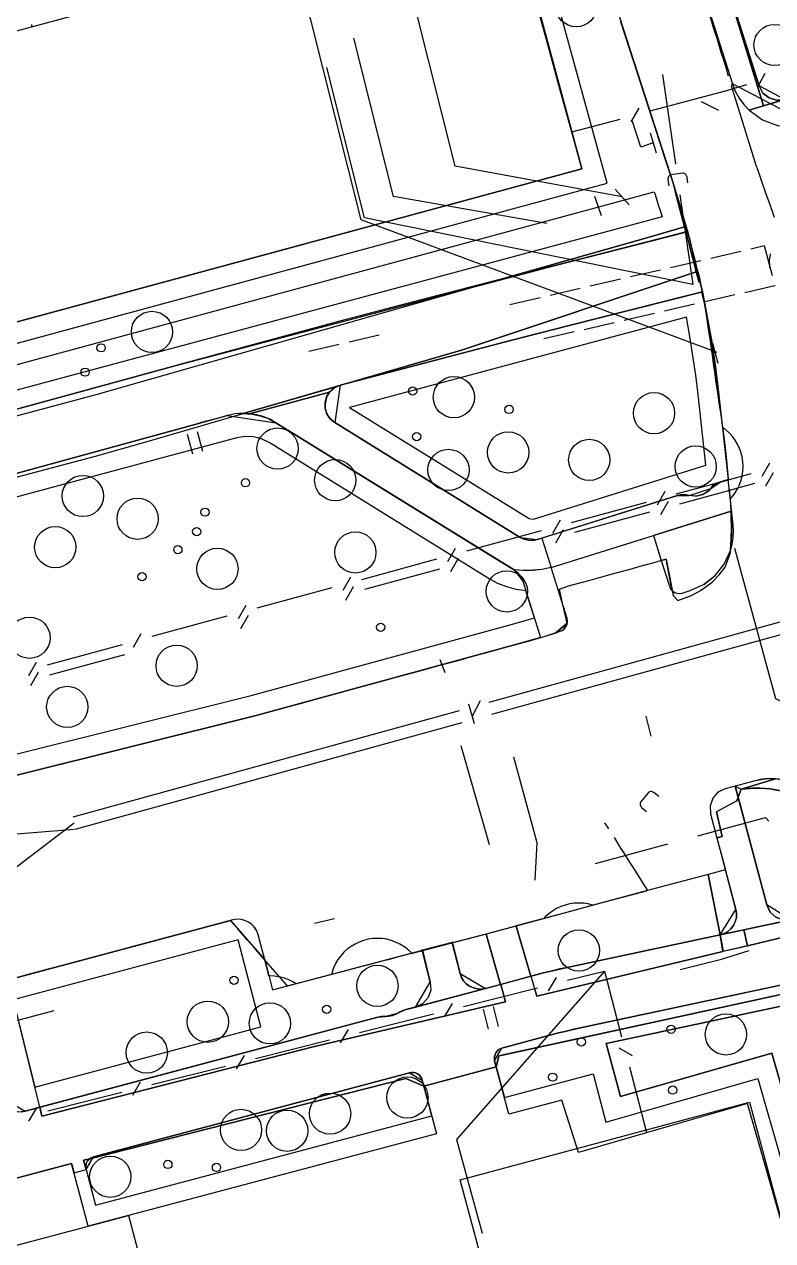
# Model space of a CAD drawing. Header units: metres. Extents: x 16996 to 17837, y 14166 to 14459.
# Drawn here: x 17545.6 to 17581.9, y 14326.4 to 14385.3 of the extents above; entities that cross this region are included whole.
import ezdxf

# ---------------------------------------------------------------- set-up
doc = ezdxf.new("R2010")
doc.units = ezdxf.units.M
for name, color, linetype in [('BOUNDARY', 7, 'Continuous'), ('BUILDING', 7, 'Continuous'), ('CURB', 7, 'Continuous'), ('ELECTR_CABLE', 7, 'Continuous'), ('ELECTR_CABLE_COMM', 7, 'Continuous'), ('GAS', 7, 'Continuous'), ('GRASS', 7, 'Continuous'), ('HEAT', 7, 'Continuous'), ('ROAD', 7, 'Continuous'), ('SEWER', 7, 'Continuous'), ('SIDEWALK_PATH', 7, 'Continuous'), ('TREE', 3, 'Continuous'), ('WATER_PIPELINE', 7, 'Continuous')]:
    doc.layers.add(name, color=color, linetype=linetype)

# ---------------------------------------------------------------- blocks, each defined once
blk = doc.blocks.new('ЖИМОЛОСТЬ_ТАТАРСКАЯ')
blk.add_circle((0, 0), 0.2)
blk = doc.blocks.new('СИРЕНЬ_ОБЫКНОВЕННАЯ')
blk.add_circle((0, 0), 0.2)
blk = doc.blocks.new('СНЕЖНОЯГОДНИК_MAGIC_BERRY')
blk.add_circle((0, 0), 0.2)
blk = doc.blocks.new('СПИРЕЯ_БУМАЛЬДА')
blk.add_circle((0, 0), 0.2)
blk = doc.blocks.new('СПИРЕЯ_ALBA')
blk.add_circle((0, 0), 0.2)
blk = doc.blocks.new('ВЕЙНИК_КАРЛ_ФЕСТЕР')
blk.add_circle((0, 0), 0.2)
blk = doc.blocks.new('БРУННЕРА_МИСТЕР_МОРС')
blk.add_circle((0, 0), 0.2)
blk = doc.blocks.new('ХОСТА_BARBARA_ANN')
blk.add_circle((0, 0), 0.2)

msp = doc.modelspace()

# ---------------------------------------------------------------- linework, layer by layer
at = {"layer": 'BOUNDARY'}
for points in [[(17405.2, 14334.923), (17472.643, 14352.865), (17469.424, 14365.388), (17517.182, 14377.457), (17520.769, 14364.303), (17572.624, 14378.345), (17564.621, 14407.955)], [(17582.661, 14326.035), (17580.651, 14333.037), (17572.452, 14330.665), (17571.651, 14333.203), (17569.08, 14332.518), (17568.472, 14334.808), (17564.959, 14333.876), (17565.572, 14331.566), (17550.629, 14327.602), (17548.687, 14327.086), (17547.879, 14330.134), (17542.992, 14328.84), (17543.802, 14325.79), (17527.186, 14321.355), (17531.024, 14306.888), (17528.788, 14306.314), (17517.737, 14304.666), (17516.801, 14304.401), (17516.278, 14306.347), (17515.64, 14308.72), (17517.128, 14309.119), (17515.569, 14314.921)]]:
    msp.add_lwpolyline(points, dxfattribs=at)
at = {"layer": 'BUILDING'}
for points in [[(17558.895, 14388.717), (17544.537, 14384.841)], [(17534.285, 14367.963), (17549.771, 14372.157), (17569.967, 14377.626), (17572.624, 14378.345), (17572.567, 14378.552), (17571.896, 14380.99), (17571.429, 14382.69), (17570.969, 14384.364), (17570.323, 14386.714)]]:
    msp.add_lwpolyline(points, dxfattribs=at)
for points in [[(17580.752, 14333.108), (17583.466, 14323.014), (17569.44, 14319.242), (17566.726, 14329.337)], [(17527.179, 14321.38), (17550.63, 14327.602), (17553.832, 14315.533), (17530.382, 14309.311)]]:
    msp.add_lwpolyline(points, close=True, dxfattribs=at)
at = {"layer": 'CURB'}
for points in [[(17516.212, 14377.212), (17520.067, 14363.077), (17520.067, 14363.077), (17573.854, 14377.642), (17569.721, 14392.675), (17568.823, 14392.433)], [(17581.2, 14389.988), (17581.826, 14390.188), (17583.198, 14385.871), (17590.859, 14387.944), (17591.036, 14387.288), (17591.502, 14385.762), (17591.571, 14385.539), (17590.906, 14384.29), (17582.455, 14381.709), (17581.21, 14382.362), (17579.159, 14388.815), (17579.484, 14389.443), (17579.77, 14389.534)], [(17578.804, 14385.819), (17579.01, 14385.15), (17579.158, 14384.673), (17579.365, 14384.003), (17579.512, 14383.526), (17579.609, 14383.212), (17579.719, 14382.856)], [(17521.347, 14360.161), (17553.125, 14368.864), (17571.262, 14373.65), (17577.725, 14375.291), (17577.697, 14375.161), (17577.601, 14375.529), (17577.519, 14375.841), (17577.393, 14376.325), (17577.215, 14377.005), (17577.089, 14377.489), (17577.057, 14377.607), (17576.879, 14378.159), (17576.725, 14378.635), (17576.583, 14379.073), (17576.509, 14379.304), (17576.355, 14379.78), (17576.139, 14380.448), (17575.985, 14380.924), (17575.769, 14381.593), (17575.615, 14382.069), (17575.399, 14382.738), (17575.245, 14383.213), (17575.09, 14383.692), (17575.029, 14383.882), (17574.875, 14384.358), (17574.659, 14385.027), (17574.505, 14385.502)], [(17583.653, 14380.506), (17579.918, 14382.467), (17579.867, 14382.379), (17580.074, 14381.709), (17580.221, 14381.232), (17580.428, 14380.562), (17580.576, 14380.085), (17580.782, 14379.415), (17580.93, 14378.938), (17581.045, 14378.567), (17581.148, 14378.272), (17581.314, 14377.8), (17581.546, 14377.14), (17581.712, 14376.668), (17581.944, 14376.007)], [(17578.305, 14372.833), (17578.17, 14373.35), (17578.128, 14373.513), (17578.001, 14373.997), (17577.823, 14374.677)], [(17569.635, 14360.48), (17570.46, 14360.377), (17577.253, 14362.508), (17577.826, 14362.515), (17578.875, 14362.844), (17579.35, 14363.165), (17579.713, 14363.279), (17579.728, 14363.325), (17579.661, 14364.025), (17579.613, 14364.523), (17579.558, 14365.092), (17579.539, 14365.222), (17579.468, 14365.716), (17579.367, 14366.412), (17579.296, 14366.907), (17579.195, 14367.603), (17579.123, 14368.097), (17579.065, 14368.502), (17579.023, 14368.793), (17578.951, 14369.288), (17578.85, 14369.984), (17578.779, 14370.478), (17578.678, 14371.174), (17578.606, 14371.669), (17578.603, 14371.696), (17578.432, 14372.35), (17578.463, 14372.383), (17572, 14370.742), (17560.906, 14367.858), (17560.638, 14366.041), (17569.635, 14360.48)], [(17521.844, 14342.756), (17522.52, 14342.946), (17522.468, 14342.932), (17522.08, 14344.275), (17521.882, 14344.644), (17521.654, 14345.432), (17521.624, 14345.85), (17518.885, 14355.325), (17519.582, 14356.567), (17553.917, 14365.971), (17555.423, 14366.382), (17557.788, 14366.039), (17568.846, 14359.204)], [(17568.846, 14359.204), (17569.334, 14358.903), (17569.763, 14358.351), (17570.617, 14355.628), (17570.688, 14355.648), (17571.359, 14355.859), (17571.742, 14356.18), (17571.899, 14356.313), (17571.792, 14356.798), (17571.685, 14357.287), (17571.534, 14357.973), (17571.968, 14358.13), (17572.648, 14358.307), (17573.131, 14358.435), (17573.808, 14358.623), (17574.29, 14358.757), (17574.968, 14358.944), (17575.45, 14359.078), (17576.127, 14359.265), (17576.609, 14359.399), (17576.714, 14359.428), (17576.822, 14358.844), (17576.913, 14358.352), (17577.041, 14357.661), (17577.271, 14357.418), (17577.928, 14357.669), (17578.368, 14357.898), (17578.937, 14358.31), (17579.281, 14358.667), (17579.572, 14359.035), (17579.652, 14359.254), (17579.819, 14359.725), (17579.867, 14360.427), (17579.877, 14360.926), (17579.865, 14361.629), (17579.843, 14362.128), (17579.776, 14362.828)], [(17545.095, 14348.924), (17545.777, 14349.094), (17546.262, 14349.215), (17546.944, 14349.385), (17547.429, 14349.506), (17548.111, 14349.676), (17548.597, 14349.797), (17549.279, 14349.967), (17549.764, 14350.088), (17550.446, 14350.258), (17550.931, 14350.379), (17551.613, 14350.549), (17552.098, 14350.67), (17552.78, 14350.84), (17553.265, 14350.961), (17553.947, 14351.131), (17554.432, 14351.252), (17555.114, 14351.422), (17555.6, 14351.543), (17556.282, 14351.713), (17556.767, 14351.834), (17556.83, 14351.85), (17557.445, 14352.018), (17557.928, 14352.15), (17558.606, 14352.335), (17559.088, 14352.466), (17559.766, 14352.651), (17560.248, 14352.783), (17560.927, 14352.968), (17561.409, 14353.1), (17562.087, 14353.285), (17562.569, 14353.416), (17563.248, 14353.601), (17563.73, 14353.733), (17564.408, 14353.918), (17564.89, 14354.05), (17565.568, 14354.235), (17566.051, 14354.366), (17566.729, 14354.551), (17567.211, 14354.683), (17567.889, 14354.868), (17568.372, 14355), (17569.05, 14355.185), (17569.532, 14355.316), (17570.21, 14355.501)], [(17582.756, 14341.942), (17581.582, 14342.664), (17580.055, 14348.426), (17580.343, 14348.27), (17580.757, 14348.312), (17581.255, 14348.322), (17581.747, 14348.287), (17582.081, 14348.227)], [(17573.724, 14346.644), (17573.912, 14346.347)], [(17574.178, 14345.924), (17574.549, 14345.336), (17574.554, 14345.329), (17574.821, 14344.907), (17575.196, 14344.312), (17575.463, 14343.889), (17575.8, 14343.354), (17575.732, 14343.336), (17575.249, 14343.206), (17574.57, 14343.023), (17574.087, 14342.893), (17573.408, 14342.71), (17572.926, 14342.58), (17572.247, 14342.397), (17571.764, 14342.267), (17571.085, 14342.084), (17570.602, 14341.954), (17569.923, 14341.771), (17569.44, 14341.641), (17569.432, 14341.639), (17568.762, 14341.458), (17568.279, 14341.328), (17567.983, 14341.249), (17567.599, 14341.148), (17567.115, 14341.022), (17566.435, 14340.844), (17566.337, 14340.838), (17566.714, 14339.336), (17567.942, 14338.614), (17570.691, 14339.347), (17571.831, 14339.619), (17579.328, 14341.213), (17580.087, 14342.447), (17579.582, 14344.356)], [(17544.408, 14333.379), (17545.632, 14332.669), (17562.732, 14337.226), (17563.075, 14337.256), (17563.73, 14337.43), (17564.042, 14337.575), (17564.559, 14337.713), (17565.271, 14338.923), (17564.882, 14340.472), (17564.787, 14340.414), (17564.107, 14340.236), (17563.623, 14340.11), (17563.231, 14340.007), (17562.943, 14339.932), (17562.459, 14339.806), (17561.779, 14339.628), (17561.295, 14339.502), (17560.615, 14339.324), (17560.131, 14339.197), (17559.451, 14339.02), (17558.967, 14338.893), (17558.504, 14338.772), (17558.363, 14338.736), (17558.347, 14338.731), (17558.306, 14338.779), (17557.977, 14339.155), (17557.514, 14339.685), (17557.185, 14340.061), (17556.723, 14340.591), (17556.394, 14340.967), (17555.931, 14341.497), (17555.602, 14341.873), (17555.578, 14341.901), (17554.934, 14341.729), (17554.451, 14341.601), (17553.772, 14341.419), (17553.288, 14341.291), (17552.609, 14341.11), (17552.126, 14340.981), (17551.447, 14340.8), (17550.963, 14340.671), (17550.284, 14340.49), (17549.801, 14340.361), (17549.121, 14340.18), (17548.638, 14340.051), (17547.959, 14339.87), (17547.476, 14339.741), (17546.796, 14339.56), (17546.313, 14339.431), (17545.634, 14339.25)], [(17565.951, 14340.718), (17565.271, 14340.54)], [(17568.472, 14334.808), (17568.391, 14335.112), (17568.746, 14335.724), (17571.487, 14336.454), (17572.476, 14336.691), (17586.344, 14339.641)], [(17548.579, 14329.833), (17548.934, 14330.444), (17564.268, 14334.53), (17564.88, 14334.175), (17564.959, 14333.876)]]:
    msp.add_lwpolyline(points, dxfattribs=at)
at = {"layer": 'ELECTR_CABLE'}
for points in [[(17574.573, 14376.98), (17566.474, 14378.471), (17564.541, 14386.175)], [(17545.939, 14385.346), (17545.955, 14385.223)], [(17570.914, 14375.7), (17563.49, 14377.006), (17561.566, 14384.676)], [(17579.257, 14381.168), (17578.421, 14381.585)], [(17576.075, 14379.603), (17575.477, 14379.395), (17575.082, 14380.634)], [(17575.932, 14380.082), (17576.218, 14379.124)], [(17573.566, 14376.064), (17573.247, 14377.011)], [(17574.906, 14376.606), (17574.241, 14377.353)]]:
    msp.add_lwpolyline(points, dxfattribs=at)
at = {"layer": 'ELECTR_CABLE_COMM'}
for points in [[(17581.152, 14382.315), (17581.509, 14382.974)], [(17575.927, 14381.148), (17579.589, 14382.128), (17580.612, 14382.431)], [(17575.015, 14380.629), (17575.39, 14381.278)], [(17572.132, 14380.131), (17574.478, 14380.76)], [(17581.368, 14363.444), (17581.741, 14364.095)], [(17577.197, 14362.585), (17579.375, 14363.177), (17580.831, 14363.573)], [(17581.545, 14362.974), (17581.917, 14363.625)], [(17577.364, 14362.112), (17579.507, 14362.694), (17581.007, 14363.103)], [(17572.116, 14361.205), (17575.75, 14362.192)], [(17576.287, 14362.063), (17576.66, 14362.714)], [(17576.454, 14361.591), (17576.826, 14362.241)], [(17572.272, 14360.729), (17575.916, 14361.719)], [(17571.206, 14360.683), (17571.579, 14361.333)], [(17567.035, 14359.825), (17570.669, 14360.812)], [(17571.362, 14360.207), (17571.735, 14360.858)], [(17566.125, 14359.303), (17566.497, 14359.953)], [(17561.954, 14358.444), (17565.587, 14359.431)], [(17566.271, 14358.824), (17566.644, 14359.475)], [(17562.09, 14357.963), (17565.734, 14358.953)], [(17561.044, 14357.922), (17561.416, 14358.573)], [(17561.18, 14357.441), (17561.552, 14358.092)], [(17556.873, 14357.064), (17560.506, 14358.051)], [(17555.962, 14356.542), (17556.335, 14357.192)], [(17551.791, 14355.683), (17555.425, 14356.671)], [(17556.089, 14356.058), (17556.461, 14356.708)], [(17550.881, 14355.162), (17551.254, 14355.812)], [(17546.71, 14354.303), (17550.344, 14355.29)], [(17546.816, 14353.814), (17550.46, 14354.804)], [(17545.8, 14353.781), (17546.173, 14354.432)], [(17545.906, 14353.292), (17546.279, 14353.942)], [(17573.713, 14339.457), (17566.547, 14331.283), (17567.784, 14326.748)], [(17571.92, 14339.007), (17573.713, 14339.457)], [(17573.713, 14339.457), (17574.544, 14336.27)], [(17566.88, 14337.744), (17570.465, 14338.643)], [(17571, 14338.504), (17571.386, 14339.147)], [(17565.96, 14337.24), (17566.345, 14337.883)], [(17561.84, 14336.48), (17565.425, 14337.379)], [(17560.92, 14335.976), (17561.305, 14336.619)], [(17556.8, 14335.216), (17560.385, 14336.115)], [(17574.41, 14335.734), (17575.057, 14335.355)], [(17555.88, 14334.712), (17556.265, 14335.355)], [(17551.76, 14333.952), (17555.345, 14334.851)], [(17574.923, 14334.819), (17575.754, 14331.632)], [(17550.84, 14333.448), (17551.225, 14334.091)], [(17546.72, 14332.688), (17550.305, 14333.587)], [(17545.8, 14332.184), (17546.185, 14332.827)]]:
    msp.add_lwpolyline(points, dxfattribs=at)
at = {"layer": 'GAS'}
for points in [[(17579.185, 14369.441), (17561.914, 14375.88), (17558.238, 14390.534)], [(17578.953, 14369.897), (17579.211, 14368.93)], [(17553.759, 14364.505), (17553.5, 14365.471)], [(17554.242, 14364.635), (17553.982, 14365.601)], [(17591.134, 14348.27), (17582.028, 14352.655), (17580.041, 14359.942)], [(17559.654, 14341.782), (17560.631, 14341.996)], [(17579.385, 14340.039), (17580.736, 14340.449)], [(17577.392, 14339.531), (17579.385, 14340.039)], [(17568.094, 14336.642), (17567.847, 14337.611)], [(17568.578, 14336.765), (17568.331, 14337.734)]]:
    msp.add_lwpolyline(points, dxfattribs=at)
at = {"layer": 'GRASS'}
for points in [[(17568.649, 14372.983), (17564.762, 14371.977), (17560.879, 14370.955), (17557, 14369.917), (17553.125, 14368.864), (17521.347, 14360.161), (17521.281, 14360.144), (17521.214, 14360.128), (17521.147, 14360.114), (17521.08, 14360.101), (17520.205, 14363.114), (17573.854, 14377.642), (17569.721, 14392.675), (17568.816, 14392.431), (17567.943, 14395.663), (17569.855, 14394.104), (17571.477, 14392.266), (17572.777, 14390.188), (17573.726, 14387.911), (17577.057, 14377.607), (17577.601, 14375.529), (17575.88, 14375.04)], [(17581.826, 14390.188), (17579.77, 14389.534), (17579.484, 14389.443), (17579.394, 14389.404), (17579.313, 14389.349), (17579.245, 14389.279), (17579.192, 14389.197), (17579.155, 14389.105), (17579.137, 14389.009), (17579.139, 14388.912), (17579.159, 14388.815), (17581.21, 14382.362), (17581.401, 14382.017), (17581.698, 14381.78), (17582.063, 14381.67), (17582.455, 14381.709), (17590.906, 14384.29), (17591.119, 14384.383), (17591.302, 14384.521), (17591.45, 14384.697), (17591.554, 14384.904), (17591.036, 14387.288), (17590.858, 14387.944), (17583.198, 14385.871)], [(17577.123, 14377.404), (17577.057, 14377.607), (17577.601, 14375.529), (17577.664, 14375.287), (17577.75, 14375.31), (17577.602, 14375.836), (17577.448, 14376.36), (17577.288, 14376.883)], [(17576.131, 14377.223), (17576.172, 14377.097), (17576.258, 14376.826), (17576.343, 14376.555), (17576.427, 14376.284), (17576.508, 14376.012), (17530.225, 14363.594), (17528.566, 14363.141), (17526.911, 14362.674), (17525.26, 14362.194), (17523.613, 14361.7), (17523.004, 14361.613), (17522.411, 14361.711), (17521.873, 14361.981), (17521.432, 14362.41)], [(17571.262, 14373.65), (17570.609, 14373.484), (17569.955, 14373.317), (17569.302, 14373.15), (17568.649, 14372.983), (17575.88, 14375.04), (17577.601, 14375.529), (17577.664, 14375.287), (17576.933, 14375.09)], [(17577.826, 14362.515), (17577.684, 14362.545), (17577.539, 14362.553), (17577.395, 14362.541), (17577.253, 14362.508), (17570.678, 14360.445), (17570.46, 14360.377), (17570.249, 14360.335), (17570.036, 14360.339), (17569.829, 14360.387), (17569.635, 14360.48), (17560.638, 14366.041), (17560.414, 14366.23), (17560.257, 14366.47), (17560.174, 14366.745), (17560.174, 14367.038), (17560.259, 14367.318), (17560.418, 14367.558), (17560.637, 14367.742), (17560.906, 14367.858), (17563.677, 14368.591), (17566.449, 14369.316), (17569.224, 14370.033), (17572, 14370.742), (17578.463, 14372.383), (17578.703, 14371.173), (17578.914, 14369.959), (17579.095, 14368.739), (17579.245, 14367.515), (17579.713, 14363.279), (17579.35, 14363.165), (17579.215, 14363.112), (17579.089, 14363.039), (17578.975, 14362.95), (17578.875, 14362.844), (17578.789, 14362.751), (17578.692, 14362.67), (17578.585, 14362.602), (17578.471, 14362.548), (17578.4, 14362.524), (17578.328, 14362.503), (17578.203, 14362.482), (17578.076, 14362.477), (17577.95, 14362.488)], [(17578.251, 14367.405), (17578.138, 14368.346), (17578.007, 14369.284), (17577.857, 14370.22), (17577.69, 14371.152), (17561.36, 14366.771), (17570.059, 14361.394), (17570.275, 14361.367), (17578.629, 14363.987)], [(17527.273, 14358.66), (17539.148, 14361.797), (17549.04, 14364.41), (17551.648, 14365.166), (17556.201, 14366.487), (17556.004, 14366.48), (17555.808, 14366.46), (17555.614, 14366.427), (17555.423, 14366.382), (17555.046, 14366.279), (17554.67, 14366.177), (17554.294, 14366.074), (17553.917, 14365.971), (17519.582, 14356.567), (17519.391, 14356.493), (17519.221, 14356.383), (17519.077, 14356.241), (17518.963, 14356.072), (17523.332, 14357.426), (17524.318, 14357.73), (17525.304, 14358.036), (17526.289, 14358.347)], [(17570.318, 14356.582), (17569.908, 14357.889), (17569.438, 14357.955), (17568.982, 14358.076), (17568.543, 14358.249), (17568.126, 14358.474), (17557.453, 14365.071), (17557.084, 14365.249), (17556.692, 14365.348), (17556.287, 14365.366), (17555.883, 14365.301), (17531.521, 14358.764), (17529.54, 14358.222), (17527.564, 14357.659), (17525.594, 14357.075), (17523.63, 14356.472), (17519.93, 14355.313), (17523.153, 14344.163), (17533.22, 14346.993), (17556.577, 14352.818), (17569.263, 14356.279)], [(17582.007, 14348.775), (17581.758, 14348.783), (17581.508, 14348.77), (17581.261, 14348.736), (17581.017, 14348.682), (17580.055, 14348.426), (17580.2, 14347.881), (17580.343, 14348.27)], [(17585.393, 14342.503), (17585.723, 14342.573), (17584.693, 14346.537), (17584.318, 14347.399), (17583.71, 14348.088), (17582.923, 14348.561), (17582.007, 14348.775), (17580.343, 14348.27), (17581.024, 14348.339), (17581.747, 14348.287), (17582.364, 14348.177), (17583.112, 14347.673), (17583.802, 14346.906), (17584.269, 14345.986)], [(17584.269, 14345.986), (17583.802, 14346.906), (17583.112, 14347.673), (17582.364, 14348.177), (17581.747, 14348.287), (17581.024, 14348.339), (17580.343, 14348.27), (17580.2, 14347.881), (17581.582, 14342.664), (17581.749, 14342.318), (17582.024, 14342.068), (17582.372, 14341.936), (17582.756, 14341.942), (17585.393, 14342.503)], [(17578.75, 14344.136), (17575.8, 14343.354), (17569.432, 14341.639), (17570.152, 14339.203), (17570.691, 14339.347), (17570.975, 14339.42), (17571.259, 14339.49), (17571.545, 14339.557), (17571.831, 14339.619), (17579.32, 14341.211)], [(17579.582, 14344.356), (17578.75, 14344.136), (17579.32, 14341.211), (17579.515, 14341.272), (17579.692, 14341.371), (17579.845, 14341.502), (17579.97, 14341.664), (17580.06, 14341.848), (17580.11, 14342.044), (17580.119, 14342.246), (17580.087, 14342.447)], [(17556.924, 14341.219), (17556.855, 14341.404), (17556.753, 14341.571), (17556.62, 14341.715), (17556.46, 14341.83), (17556.281, 14341.913), (17556.09, 14341.958), (17555.895, 14341.965), (17555.7, 14341.934), (17555.578, 14341.901), (17557.243, 14339.996)], [(17568.677, 14338.81), (17570.152, 14339.203), (17569.432, 14341.639), (17567.983, 14341.249)], [(17555.956, 14340.967), (17545.05, 14338.06), (17546.09, 14333.826), (17557.055, 14336.748)], [(17567.942, 14338.614), (17568.677, 14338.81), (17567.983, 14341.249), (17566.341, 14340.82), (17566.714, 14339.336), (17566.782, 14339.149), (17566.883, 14338.981), (17567.016, 14338.836), (17567.177, 14338.718), (17567.357, 14338.635), (17567.549, 14338.589), (17567.745, 14338.582)], [(17586.053, 14339.579), (17572.476, 14336.691), (17572.228, 14336.636), (17571.98, 14336.579), (17571.733, 14336.518), (17571.487, 14336.454), (17568.746, 14335.724), (17568.568, 14335.636), (17568.442, 14335.491), (17568.379, 14335.31), (17568.391, 14335.112), (17568.472, 14334.808), (17568.595, 14335.345), (17568.766, 14335.382), (17586.137, 14339.159)], [(17544.408, 14333.379), (17544.477, 14333.195), (17544.58, 14333.029), (17544.713, 14332.886), (17544.873, 14332.771), (17545.053, 14332.689), (17545.243, 14332.644), (17545.438, 14332.638), (17545.632, 14332.669), (17546.329, 14332.855), (17544.811, 14339.031), (17543.036, 14338.558)], [(17586.099, 14337.15), (17585.778, 14337.379), (17585.51, 14337.665), (17585.303, 14337.997), (17585.164, 14338.367), (17573.802, 14335.95), (17574.485, 14333.374), (17581.837, 14335.484), (17584.421, 14326.482), (17588.595, 14327.544)], [(17564.268, 14334.53), (17548.934, 14330.444), (17548.842, 14330.41), (17548.758, 14330.358), (17564.087, 14334.256), (17564.959, 14333.876), (17564.88, 14334.175), (17564.845, 14334.268), (17564.794, 14334.351), (17564.727, 14334.422), (17564.647, 14334.48), (17564.558, 14334.521), (17564.463, 14334.543), (17564.365, 14334.546)], [(17565.341, 14332.436), (17564.959, 14333.876), (17564.087, 14334.256), (17548.758, 14330.358), (17548.655, 14330.251), (17548.589, 14330.123), (17548.563, 14329.98), (17548.579, 14329.833), (17549.036, 14328.11)]]:
    msp.add_lwpolyline(points, close=True, dxfattribs=at)
for points in [[(17539.148, 14361.797), (17549.04, 14364.41), (17551.648, 14365.166), (17556.201, 14366.487), (17556.618, 14366.459), (17557.026, 14366.374), (17557.418, 14366.234), (17557.788, 14366.039), (17569.334, 14358.903), (17569.477, 14358.795), (17569.598, 14358.665), (17569.694, 14358.516), (17569.763, 14358.351), (17570.617, 14355.628), (17569.532, 14355.316), (17556.83, 14351.85), (17533.476, 14346.026)], [(17544.811, 14339.031), (17555.578, 14341.901), (17557.243, 14339.996), (17557.622, 14338.539), (17564.884, 14340.463), (17565.271, 14338.923), (17565.291, 14338.53), (17565.164, 14338.172), (17564.912, 14337.887), (17564.559, 14337.713), (17564.042, 14337.575), (17563.959, 14337.549), (17563.879, 14337.516), (17563.803, 14337.477), (17563.73, 14337.43), (17563.579, 14337.344), (17563.418, 14337.286), (17563.248, 14337.256), (17563.075, 14337.256), (17562.989, 14337.26), (17562.902, 14337.256), (17562.817, 14337.244), (17562.732, 14337.226), (17546.329, 14332.855), (17546.09, 14333.826), (17557.055, 14336.748), (17555.956, 14340.967), (17545.05, 14338.06)], [(17586.135, 14339.159), (17568.595, 14335.345), (17568.472, 14334.808), (17568.865, 14333.327), (17573.161, 14334.467), (17573.781, 14332.132), (17581.152, 14334.247), (17583.451, 14326.236)], [(17584.421, 14326.482), (17581.837, 14335.484), (17574.485, 14333.374), (17573.802, 14335.95), (17585.164, 14338.367)]]:
    msp.add_lwpolyline(points, dxfattribs=at)
at = {"layer": 'HEAT'}
for points in [[(17570.348, 14343.87), (17570.46, 14345.673), (17569.326, 14349.83)], [(17578.241, 14346.008), (17581.524, 14346.898), (17581.688, 14346.725)], [(17573.279, 14344.664), (17576.793, 14345.616)], [(17543.512, 14336.599), (17547.025, 14337.551)]]:
    msp.add_lwpolyline(points, dxfattribs=at)
at = {"layer": 'ROAD'}
for points in [[(17578.696, 14386.311), (17579.918, 14382.467), (17580.058, 14382.109), (17580.058, 14382.108), (17580.241, 14381.773), (17580.242, 14381.772), (17580.466, 14381.463), (17580.467, 14381.462), (17580.73, 14381.183), (17580.731, 14381.181), (17581.373, 14380.725), (17581.375, 14380.724), (17582.1, 14380.453), (17582.103, 14380.453), (17582.873, 14380.377), (17582.876, 14380.377), (17583.653, 14380.506), (17583.654, 14380.507), (17608.93, 14388.227)], [(17533.477, 14346.026), (17556.83, 14351.85), (17556.831, 14351.85), (17569.533, 14355.316), (17570.689, 14355.648), (17571.571, 14355.925), (17571.573, 14355.926), (17571.744, 14356.02), (17571.747, 14356.023), (17571.864, 14356.17), (17571.866, 14356.173), (17571.92, 14356.353), (17571.92, 14356.357), (17571.9, 14356.551), (17571.899, 14356.553), (17571.724, 14357.113), (17571.128, 14359.013), (17571.128, 14359.014), (17576.088, 14360.57), (17576.089, 14360.57), (17576.089, 14360.569), (17576.468, 14359.361), (17576.861, 14358.109), (17576.861, 14358.108), (17576.884, 14358.048), (17576.885, 14358.047), (17576.915, 14357.991), (17576.916, 14357.99), (17576.954, 14357.939), (17576.954, 14357.938), (17576.998, 14357.892), (17577, 14357.891), (17577.106, 14357.816), (17577.108, 14357.815), (17577.227, 14357.771), (17577.23, 14357.77), (17577.357, 14357.759), (17577.359, 14357.759), (17577.487, 14357.781), (17577.489, 14357.781), (17577.871, 14357.901), (17577.872, 14357.902), (17578.525, 14358.196), (17578.527, 14358.197), (17579.083, 14358.631), (17579.085, 14358.633), (17579.524, 14359.185), (17579.525, 14359.187), (17579.826, 14359.836), (17579.827, 14359.838), (17579.909, 14360.144), (17579.909, 14360.145), (17579.958, 14360.458), (17579.958, 14360.459), (17579.973, 14360.775), (17579.973, 14360.776), (17579.955, 14361.093), (17579.955, 14361.094), (17579.86, 14361.952), (17579.83, 14362.266), (17579.822, 14362.349), (17579.917, 14362.455), (17580.052, 14362.636), (17580.168, 14362.83), (17580.264, 14363.034), (17580.34, 14363.246), (17580.395, 14363.465), (17580.428, 14363.688), (17580.44, 14363.914), (17580.428, 14364.139), (17580.395, 14364.363), (17580.34, 14364.582), (17580.264, 14364.794), (17580.168, 14364.998), (17580.052, 14365.192), (17579.917, 14365.373), (17579.766, 14365.54), (17579.599, 14365.692), (17579.456, 14365.797), (17579.368, 14366.412), (17579.246, 14367.515), (17578.904, 14370.025), (17578.904, 14370.026), (17578.435, 14372.513), (17578.435, 14372.514), (17577.842, 14374.974), (17577.842, 14374.975), (17577.124, 14377.404), (17574.514, 14385.474)], [(17582.189, 14348.756), (17581.604, 14348.777), (17581.602, 14348.777), (17581.018, 14348.682), (17581.017, 14348.682), (17579.572, 14348.297), (17579.57, 14348.296), (17579.217, 14348.121), (17579.214, 14348.119), (17578.965, 14347.834), (17578.963, 14347.83), (17578.839, 14347.472), (17578.839, 14347.468), (17578.862, 14347.075), (17578.862, 14347.073), (17579.171, 14345.91), (17579.582, 14344.357), (17579.582, 14344.356), (17579.581, 14344.356), (17578.751, 14344.136), (17575.801, 14343.354), (17573.169, 14342.645), (17573.14, 14342.656), (17572.921, 14342.711), (17572.698, 14342.744), (17572.473, 14342.755), (17572.247, 14342.744), (17572.024, 14342.711), (17571.805, 14342.656), (17571.592, 14342.58), (17571.388, 14342.483), (17571.195, 14342.367), (17571.013, 14342.233), (17570.846, 14342.081), (17570.773, 14342), (17567.983, 14341.249), (17564.384, 14340.309), (17564.333, 14340.365), (17564.166, 14340.517), (17563.984, 14340.651), (17563.791, 14340.767), (17563.587, 14340.864), (17563.374, 14340.94), (17563.155, 14340.995), (17562.932, 14341.028), (17562.707, 14341.039), (17562.481, 14341.028), (17562.258, 14340.995), (17562.039, 14340.94), (17561.826, 14340.864), (17561.622, 14340.767), (17561.429, 14340.651), (17561.247, 14340.517), (17561.08, 14340.365), (17560.929, 14340.198), (17560.794, 14340.017), (17560.678, 14339.823), (17560.582, 14339.619), (17560.506, 14339.407), (17560.476, 14339.288), (17558.759, 14338.839), (17558.576, 14338.949), (17558.372, 14339.046), (17558.159, 14339.122), (17557.94, 14339.177), (17557.717, 14339.21), (17557.492, 14339.221), (17557.445, 14339.219), (17557.243, 14339.996), (17556.924, 14341.219), (17556.924, 14341.22), (17556.856, 14341.404), (17556.855, 14341.405), (17556.754, 14341.571), (17556.753, 14341.572), (17556.621, 14341.714), (17556.619, 14341.716), (17556.461, 14341.83), (17556.459, 14341.831), (17556.281, 14341.913), (17556.279, 14341.913), (17556.091, 14341.958), (17556.089, 14341.958), (17555.895, 14341.965), (17555.893, 14341.965), (17555.7, 14341.933), (17555.699, 14341.933), (17544.811, 14339.031)]]:
    msp.add_lwpolyline(points, dxfattribs=at)
at = {"layer": 'SEWER'}
for points in [[(17577.996, 14372.736), (17562.083, 14375.964), (17560.255, 14383.251)], [(17576.537, 14382.925), (17577.16, 14378.573)], [(17577.757, 14377.659), (17577.718, 14377.934), (17577.71, 14377.972), (17577.699, 14378.001), (17577.682, 14378.04), (17577.658, 14378.074), (17577.634, 14378.098), (17577.601, 14378.119), (17577.566, 14378.135), (17577.538, 14378.137), (17577.51, 14378.138), (17576.931, 14378.055), (17576.907, 14378.047), (17576.887, 14378.037), (17576.864, 14378.02), (17576.848, 14378.002), (17576.829, 14377.976), (17576.812, 14377.948), (17576.803, 14377.914), (17576.793, 14377.866), (17576.794, 14377.829), (17576.838, 14377.523)], [(17577.373, 14377.088), (17577.996, 14372.736)], [(17580.82, 14374.472), (17581.464, 14374.621)], [(17581.464, 14374.621), (17581.844, 14373.17)], [(17578.872, 14374.021), (17580.333, 14374.359)], [(17581.757, 14374.223), (17581.752, 14374.211), (17581.698, 14373.906), (17581.719, 14373.648), (17581.723, 14373.598), (17581.765, 14373.48)], [(17574.975, 14373.118), (17576.436, 14373.456)], [(17576.924, 14373.569), (17578.385, 14373.908)], [(17573.027, 14372.666), (17574.488, 14373.005)], [(17571.078, 14372.215), (17572.54, 14372.554)], [(17580.037, 14372.229), (17578.575, 14371.893)], [(17581.971, 14372.687), (17581.974, 14372.675), (17580.525, 14372.341)], [(17569.13, 14371.764), (17570.591, 14372.102)], [(17578.088, 14371.78), (17576.626, 14371.444)], [(17576.139, 14371.332), (17574.677, 14370.995)], [(17574.19, 14370.883), (17572.728, 14370.547)], [(17561.336, 14369.958), (17562.798, 14370.297)], [(17572.241, 14370.435), (17570.779, 14370.098)], [(17559.388, 14369.507), (17560.849, 14369.845)], [(17568.128, 14352.491), (17586.865, 14357.658)], [(17568.259, 14351.905), (17587.017, 14357.078)], [(17565.736, 14354.567), (17565.97, 14353.934)], [(17567.128, 14352.407), (17567.392, 14351.452)], [(17567.298, 14351.792), (17567.707, 14352.566)], [(17547.945, 14346.926), (17566.682, 14352.093)], [(17548.055, 14346.334), (17566.813, 14351.507)], [(17566.756, 14350.392), (17568.127, 14345.597)], [(17576.344, 14347.916), (17576.129, 14348.092), (17576.097, 14348.115), (17576.07, 14348.129), (17576.031, 14348.146), (17575.991, 14348.155), (17575.956, 14348.156), (17575.918, 14348.149), (17575.882, 14348.137), (17575.859, 14348.121), (17575.838, 14348.102), (17575.467, 14347.649), (17575.455, 14347.627), (17575.447, 14347.607), (17575.442, 14347.578), (17575.442, 14347.554), (17575.446, 14347.522), (17575.452, 14347.49), (17575.468, 14347.459), (17575.494, 14347.417), (17575.519, 14347.391), (17575.759, 14347.194)], [(17548, 14346.63), (17544.933, 14344.28), (17537.684, 14342.475)], [(17541.225, 14345.786), (17548, 14346.329)]]:
    msp.add_lwpolyline(points, dxfattribs=at)
at = {"layer": 'SIDEWALK_PATH'}
for points in [[(17573.854, 14377.642), (17569.721, 14392.675), (17568.816, 14392.431), (17572.624, 14378.345), (17530.725, 14366.999), (17530.957, 14366.145), (17529.183, 14365.664), (17528.951, 14366.519), (17527.495, 14366.124), (17527.728, 14365.268), (17525.87, 14364.764), (17525.637, 14365.621), (17524.131, 14365.214), (17524.365, 14364.355), (17522.542, 14363.86), (17522.308, 14364.72), (17520.769, 14364.303), (17521.03, 14363.338)], [(17581.21, 14382.362), (17578.994, 14389.333), (17581.42, 14381.393), (17582.455, 14381.709), (17582.063, 14381.67), (17581.698, 14381.78), (17581.401, 14382.017)], [(17599.515, 14385.351), (17599.313, 14386.139), (17591.615, 14384.507), (17580.73, 14381.182), (17581.373, 14380.724), (17582.101, 14380.452), (17582.874, 14380.377), (17583.653, 14380.506)], [(17577.75, 14375.31), (17577.664, 14375.287), (17578.17, 14373.35), (17578.244, 14373.367), (17578.128, 14373.854), (17578.007, 14374.341), (17577.881, 14374.826)], [(17560.185, 14370.575), (17568.649, 14372.983), (17564.762, 14371.977), (17560.879, 14370.955), (17557, 14369.917), (17553.125, 14368.864), (17521.347, 14360.161), (17521.282, 14360.144), (17521.217, 14360.129), (17521.152, 14360.114), (17521.086, 14360.102), (17521.13, 14359.93), (17549.06, 14367.41)], [(17572, 14370.742), (17569.283, 14370.048), (17566.568, 14369.347), (17563.855, 14368.638), (17561.144, 14367.921), (17566.791, 14369.559), (17578.17, 14373.35), (17578.244, 14373.367), (17578.301, 14373.121), (17578.356, 14372.875), (17578.41, 14372.629), (17578.463, 14372.383), (17577.694, 14372.188)], [(17560.784, 14367.817), (17560.672, 14367.762), (17560.567, 14367.694), (17560.472, 14367.614), (17560.388, 14367.523), (17556.497, 14366.474), (17556.423, 14366.48), (17556.349, 14366.484), (17556.275, 14366.487), (17556.201, 14366.487)], [(17560.638, 14366.041), (17569.635, 14360.48), (17569.829, 14360.387), (17570.036, 14360.339), (17570.249, 14360.335), (17570.46, 14360.377), (17570.678, 14360.445), (17571.127, 14359.014), (17570.684, 14358.925), (17570.236, 14358.877), (17569.785, 14358.869), (17569.334, 14358.903), (17557.788, 14366.039), (17557.485, 14366.203), (17557.167, 14366.331), (17556.837, 14366.421), (17556.497, 14366.474), (17560.388, 14367.523), (17560.272, 14367.344), (17560.197, 14367.146), (17560.165, 14366.938), (17560.178, 14366.725), (17560.235, 14366.52), (17560.334, 14366.333), (17560.469, 14366.172)], [(17577.826, 14362.515), (17577.684, 14362.545), (17577.539, 14362.553), (17577.395, 14362.541), (17577.253, 14362.508), (17570.678, 14360.445), (17571.127, 14359.014), (17579.863, 14361.754), (17579.86, 14361.952), (17579.713, 14363.279), (17579.009, 14363.058), (17578.804, 14362.765), (17578.518, 14362.568), (17578.182, 14362.48)], [(17579.826, 14359.837), (17579.882, 14360.652), (17579.863, 14361.754), (17576.089, 14360.57), (17576.468, 14359.361), (17576.714, 14359.428), (17576.998, 14357.891), (17577.106, 14357.815), (17577.228, 14357.77), (17577.357, 14357.758), (17577.487, 14357.781), (17577.871, 14357.901), (17578.525, 14358.197), (17579.084, 14358.632), (17579.524, 14359.186)], [(17579.955, 14361.093), (17579.881, 14361.76), (17579.882, 14360.652), (17579.826, 14359.837), (17579.908, 14360.145), (17579.957, 14360.458), (17579.973, 14360.775)], [(17576.714, 14359.428), (17576.468, 14359.361), (17576.861, 14358.108), (17576.884, 14358.048), (17576.915, 14357.991), (17576.953, 14357.938), (17576.998, 14357.891)], [(17571.127, 14359.014), (17570.683, 14358.93), (17570.235, 14358.884), (17569.785, 14358.874), (17569.334, 14358.903), (17569.477, 14358.795), (17569.598, 14358.665), (17569.694, 14358.516), (17569.763, 14358.351), (17570.617, 14355.628), (17570.688, 14355.648), (17571.359, 14355.859), (17571.899, 14356.313), (17571.723, 14357.112)], [(17571.899, 14356.552), (17571.723, 14357.112), (17571.899, 14356.313), (17571.359, 14355.859), (17571.572, 14355.925), (17571.662, 14355.964), (17571.743, 14356.019), (17571.811, 14356.089), (17571.865, 14356.171), (17571.902, 14356.262), (17571.92, 14356.358), (17571.919, 14356.456)], [(17580.055, 14348.426), (17579.571, 14348.296), (17579.215, 14348.12), (17578.963, 14347.832), (17578.838, 14347.47), (17578.862, 14347.074), (17579.17, 14345.91), (17579.427, 14345.974), (17579.152, 14347.178), (17579.552, 14347.396), (17580.138, 14347.714), (17580.2, 14347.881)], [(17579.427, 14345.974), (17579.17, 14345.91), (17580.087, 14342.447), (17580.119, 14342.247), (17580.11, 14342.046), (17580.061, 14341.851), (17579.972, 14341.668), (17579.849, 14341.506), (17579.697, 14341.374), (17579.522, 14341.276), (17579.328, 14341.213), (17580.477, 14341.457), (17582.756, 14341.942), (17582.372, 14341.936), (17582.024, 14342.068), (17581.749, 14342.318), (17581.582, 14342.664), (17580.2, 14347.881), (17580.138, 14347.714), (17579.152, 14347.178)], [(17585.597, 14341.871), (17585.393, 14342.503), (17580.477, 14341.457), (17580.659, 14340.675)], [(17579.447, 14340.408), (17579.32, 14341.211), (17571.831, 14339.619), (17571.545, 14339.557), (17571.259, 14339.49), (17570.975, 14339.42), (17570.691, 14339.347), (17570.152, 14339.203), (17570.436, 14338.242)], [(17580.477, 14341.457), (17579.32, 14341.211), (17579.475, 14340.414), (17579.841, 14340.495), (17580.574, 14340.655), (17580.659, 14340.675)], [(17564.559, 14337.713), (17567.942, 14338.614), (17567.745, 14338.582), (17567.549, 14338.589), (17567.357, 14338.635), (17567.177, 14338.718), (17567.016, 14338.836), (17566.883, 14338.981), (17566.782, 14339.149), (17566.714, 14339.336), (17566.334, 14340.847), (17564.884, 14340.463), (17565.271, 14338.923), (17565.291, 14338.53), (17565.164, 14338.172), (17564.912, 14337.887)], [(17563.075, 14337.256), (17562.989, 14337.26), (17562.902, 14337.256), (17562.817, 14337.244), (17562.732, 14337.226), (17546.329, 14332.855), (17546.434, 14332.428), (17559.659, 14335.8), (17568.916, 14337.972), (17568.683, 14338.811), (17564.042, 14337.575), (17563.959, 14337.549), (17563.879, 14337.516), (17563.803, 14337.477), (17563.73, 14337.43), (17563.579, 14337.344), (17563.418, 14337.286), (17563.248, 14337.256)], [(17548.758, 14330.358), (17548.46, 14330.282), (17548.579, 14329.833), (17548.563, 14329.98), (17548.589, 14330.123), (17548.655, 14330.251)]]:
    msp.add_lwpolyline(points, close=True, dxfattribs=at)
for points in [[(17577.112, 14391.295), (17579.918, 14382.467), (17580.057, 14382.108), (17580.241, 14381.772), (17580.466, 14381.462), (17580.73, 14381.182), (17581.42, 14381.393), (17578.97, 14389.414)], [(17521.13, 14359.93), (17549.06, 14367.41), (17568.649, 14372.983), (17577.664, 14375.287), (17578.17, 14373.35), (17566.791, 14369.559), (17556.201, 14366.487), (17556.004, 14366.48), (17555.808, 14366.46), (17555.614, 14366.427), (17555.423, 14366.382), (17555.046, 14366.279), (17554.67, 14366.177), (17554.294, 14366.074), (17553.917, 14365.971), (17519.582, 14356.567)], [(17585.597, 14341.871), (17580.659, 14340.675), (17579.447, 14340.408), (17570.436, 14338.242), (17570.161, 14339.205), (17568.683, 14338.811), (17568.916, 14337.972), (17559.659, 14335.8), (17546.434, 14332.428), (17546.329, 14332.855), (17545.632, 14332.669), (17545.438, 14332.638)], [(17542.992, 14328.84), (17547.879, 14330.134), (17547.999, 14329.679), (17548.579, 14329.833), (17548.46, 14330.282), (17548.758, 14330.358), (17548.842, 14330.41), (17548.934, 14330.444), (17564.268, 14334.53), (17564.365, 14334.546), (17564.463, 14334.543), (17564.558, 14334.521), (17564.647, 14334.48), (17564.727, 14334.422), (17564.794, 14334.351), (17564.845, 14334.268), (17564.88, 14334.175), (17564.959, 14333.876), (17568.472, 14334.808), (17568.391, 14335.112), (17568.379, 14335.31), (17568.442, 14335.491), (17568.568, 14335.636), (17568.746, 14335.724), (17571.487, 14336.454), (17571.733, 14336.518), (17571.98, 14336.579), (17572.228, 14336.636), (17572.476, 14336.691), (17581.997, 14338.716)]]:
    msp.add_lwpolyline(points, dxfattribs=at)
at = {"layer": 'TREE'}
for centre in [(17572.345, 14386.229), (17581.965, 14384.348), (17551.775, 14370.439), (17566.414, 14367.274), (17576.119, 14366.5), (17557.865, 14364.783), (17569.047, 14364.597), (17572.976, 14364.233), (17566.152, 14363.749), (17578.139, 14363.914), (17560.661, 14363.252), (17548.423, 14362.485), (17551.08, 14361.384), (17547.084, 14360.005), (17561.637, 14359.749), (17554.949, 14358.954), (17568.98, 14357.861), (17545.835, 14355.614), (17552.971, 14354.256), (17547.667, 14352.259), (17572.472, 14340.454), (17562.706, 14338.738), (17554.483, 14337.001), (17557.492, 14336.921), (17579.605, 14336.385), (17551.522, 14335.505), (17564.161, 14333.327), (17560.411, 14332.544), (17556.092, 14331.755), (17558.328, 14331.716), (17549.751, 14329.487)]:
    msp.add_circle(centre, 1, dxfattribs=at)
at = {"layer": 'WATER_PIPELINE'}
msp.add_lwpolyline([(17575.717, 14351.81), (17575.961, 14350.843)], dxfattribs=at)

# ---------------------------------------------------------------- block references
at = {"layer": 'BUSH'}
for name, p in [('СПИРЕЯ_ALBA', (17549.307, 14369.668)), ('ВЕЙНИК_КАРЛ_ФЕСТЕР', (17548.533, 14368.489)), ('ВЕЙНИК_КАРЛ_ФЕСТЕР', (17564.414, 14367.571)), ('ХОСТА_BARBARA_ANN', (17569.092, 14366.682)), ('СНЕЖНОЯГОДНИК_MAGIC_BERRY', (17564.611, 14365.365)), ('СПИРЕЯ_БУМАЛЬДА', (17556.308, 14363.127)), ('СПИРЕЯ_ALBA', (17554.349, 14361.701)), ('СИРЕНЬ_ОБЫКНОВЕННАЯ', (17553.943, 14360.759)), ('ВЕЙНИК_КАРЛ_ФЕСТЕР', (17553.03, 14359.884)), ('СПИРЕЯ_БУМАЛЬДА', (17551.291, 14358.574)), ('БРУННЕРА_МИСТЕР_МОРС', (17562.864, 14356.122)), ('ВЕЙНИК_КАРЛ_ФЕСТЕР', (17555.751, 14339.005)), ('ВЕЙНИК_КАРЛ_ФЕСТЕР', (17560.247, 14337.602)), ('СНЕЖНОЯГОДНИК_MAGIC_BERRY', (17576.945, 14336.628)), ('ЖИМОЛОСТЬ_ТАТАРСКАЯ', (17572.593, 14336.022)), ('СНЕЖНОЯГОДНИК_MAGIC_BERRY', (17571.204, 14334.312)), ('СПИРЕЯ_ALBA', (17577.022, 14333.685)), ('ХОСТА_BARBARA_ANN', (17552.545, 14330.082)), ('СПИРЕЯ_ALBA', (17554.901, 14329.936))]:
    msp.add_blockref(name, p, dxfattribs=at)

doc.saveas('drawing.dxf')
